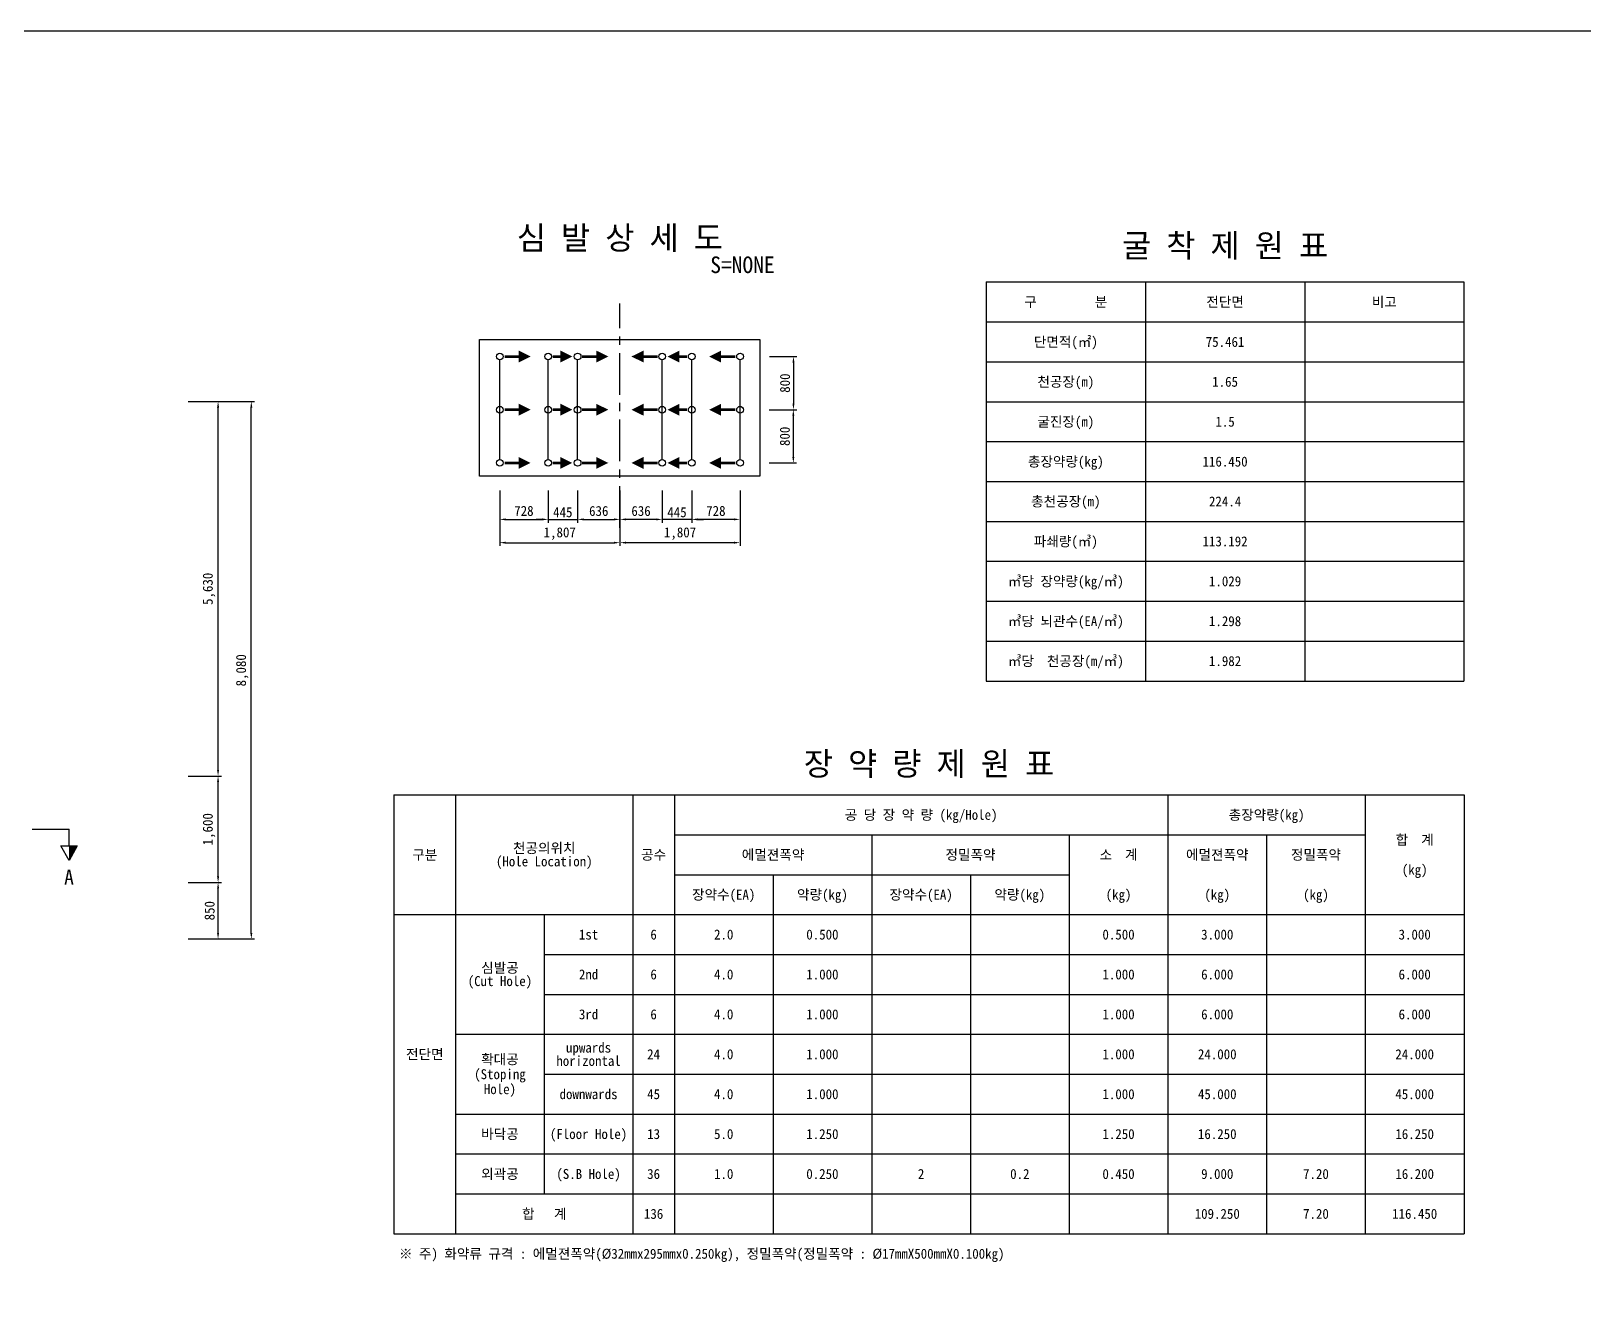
# Model space of a CAD drawing. Header units: millimetres. Extents: x -38550 to 41050, y -8927 to 31237.
# Drawn here: x -22907 to 454, y 9831 to 28700 of the extents above; entities that cross this region are included whole.
import ezdxf
from ezdxf.enums import TextEntityAlignment as Align

# ---------------------------------------------------------------- set-up
doc = ezdxf.new("R2010")
doc.units = ezdxf.units.MM
doc.header["$LTSCALE"] = 500
doc.header["$PDMODE"] = 1
doc.linetypes.add('A-CENTR01', pattern=[2, 1.25, -0.25, 0.25, -0.25])
for name, color, linetype in [('CS-BLST', 4, 'Continuous'), ('CS-BLST-LIN1', 2, 'Continuous'), ('CS-BLST-TEX1', 6, 'Continuous'), ('CS-CNTL', 1, 'A-CENTR01'), ('CS-DIMS', 1, 'Continuous'), ('CS-MISC', 2, 'Continuous'), ('CS-SYMB', 2, 'Continuous'), ('CS-TABL-LIN1', 4, 'Continuous'), ('CS-TABL-LIN2', 1, 'Continuous'), ('CS-TABL-TEX1', 6, 'Continuous'), ('CS-TABL-TEX2', 3, 'Continuous'), ('CS-TEX1', 6, 'Continuous'), ('CS-TEXT', 3, 'Continuous'), ('CX-PAPR', 2, 'Continuous')]:
    doc.layers.add(name, color=color, linetype=linetype)
doc.styles.get("Standard").update_dxf_attribs({"font": ''})
doc.styles.add('굴림체', font='')
doc.styles.get('Standard').set_extended_font_data('GulimChe')
doc.styles.get('굴림체').set_extended_font_data('GulimChe')
doc.dimstyles.new('DIM01-50', dxfattribs={"dimscale": 50, "dimtxt": 3, "dimasz": 1.8, "dimexe": 1, "dimexo": 1, "dimgap": 1, "dimtad": 1, "dimdec": 0, "dimzin": 9, "dimdsep": 46, "dimlunit": 6, "dimtxsty": '굴림체', "dimcen": 2.5, "dimclrt": 3, "dimadec": 4, "dimazin": 0, "dimtfac": 1, "dimtdec": 0, "dimtmove": 2, "dimatfit": 3, "dimfxl": 1, "dimtolj": 1, "dimtzin": 0, "dimarcsym": 0})

# ---------------------------------------------------------------- blocks, each defined once
blk = doc.blocks.new('*D117')
at = {"layer": 'CS-DIMS', "color": 0, "lineweight": -2, "transparency": 16777216}
for p, q in [((-11801, 23006), (-11390, 23006)), ((-11440, 22916), (-11440, 22296)), ((-11803, 22206), (-11390, 22206))]:
    blk.add_line(p, q, dxfattribs=at)
at = {"layer": 'CS-DIMS', "color": 0, "transparency": 16777216}
for points in [[(-11455, 22916), (-11425, 22916), (-11440, 23006)], [(-11455, 22296), (-11425, 22296), (-11440, 22206)]]:
    blk.add_solid(points, dxfattribs=at)
at = {"layer": 'Defpoints', "color": 0, "transparency": 16777216}
for p in [(-11851, 23006), (-11853, 22206), (-11440, 22206)]:
    blk.add_point(p, dxfattribs=at)
at = {"layer": 'CS-DIMS', "color": 3, "transparency": 16777216, "insert": (-11567, 22606), "char_height": 150, "attachment_point": 5, "rotation": 90, "style": '굴림체'}
blk.add_mtext('\\A1;800', dxfattribs=at)
blk = doc.blocks.new('*D118')
at = {"layer": 'CS-DIMS', "color": 0, "lineweight": -2, "transparency": 16777216}
for p, q in [((-11799, 23806), (-11388, 23806)), ((-11438, 23716), (-11438, 23096)), ((-11801, 23006), (-11388, 23006))]:
    blk.add_line(p, q, dxfattribs=at)
at = {"layer": 'CS-DIMS', "color": 0, "transparency": 16777216}
for points in [[(-11453, 23716), (-11423, 23716), (-11438, 23806)], [(-11453, 23096), (-11423, 23096), (-11438, 23006)]]:
    blk.add_solid(points, dxfattribs=at)
at = {"layer": 'Defpoints', "color": 0, "transparency": 16777216}
for p in [(-11849, 23806), (-11851, 23006), (-11438, 23006)]:
    blk.add_point(p, dxfattribs=at)
at = {"layer": 'CS-DIMS', "color": 3, "transparency": 16777216, "insert": (-11565, 23406), "char_height": 150, "attachment_point": 5, "rotation": 90, "style": '굴림체'}
blk.add_mtext('\\A1;800', dxfattribs=at)
blk = doc.blocks.new('*D119')
at = {"layer": 'CS-DIMS', "color": 0, "lineweight": -2, "transparency": 16777216}
for p, q in [((-14685, 21792), (-14685, 21307)), ((-14049, 21792), (-14049, 21307)), ((-14595, 21357), (-14139, 21357))]:
    blk.add_line(p, q, dxfattribs=at)
at = {"layer": 'CS-DIMS', "color": 0, "transparency": 16777216}
for points in [[(-14595, 21372), (-14595, 21342), (-14685, 21357)], [(-14139, 21372), (-14139, 21342), (-14049, 21357)]]:
    blk.add_solid(points, dxfattribs=at)
at = {"layer": 'Defpoints', "color": 0, "transparency": 16777216}
for p in [(-14685, 21842), (-14049, 21842), (-14049, 21357)]:
    blk.add_point(p, dxfattribs=at)
at = {"layer": 'CS-DIMS', "color": 3, "transparency": 16777216, "insert": (-14367, 21483), "char_height": 150, "attachment_point": 5, "style": '굴림체'}
blk.add_mtext('\\A1;636', dxfattribs=at)
blk = doc.blocks.new('*D120')
at = {"layer": 'CS-DIMS', "color": 0, "lineweight": -2, "transparency": 16777216}
for p, q in [((-15129, 21792), (-15129, 21307)), ((-14685, 21792), (-14685, 21307)), ((-15219, 21357), (-15309, 21357)), ((-15129, 21357), (-14685, 21357)), ((-14595, 21357), (-14505, 21357))]:
    blk.add_line(p, q, dxfattribs=at)
at = {"layer": 'CS-DIMS', "color": 0, "transparency": 16777216}
for points in [[(-15219, 21372), (-15219, 21342), (-15129, 21357)], [(-14595, 21372), (-14595, 21342), (-14685, 21357)]]:
    blk.add_solid(points, dxfattribs=at)
at = {"layer": 'Defpoints', "color": 0, "transparency": 16777216}
for p in [(-15129, 21842), (-14685, 21842), (-14685, 21357)]:
    blk.add_point(p, dxfattribs=at)
at = {"layer": 'CS-DIMS', "color": 3, "transparency": 16777216, "insert": (-14908, 21464), "char_height": 150, "attachment_point": 5, "style": '굴림체'}
blk.add_mtext('\\A1;445', dxfattribs=at)
blk = doc.blocks.new('*D121')
at = {"layer": 'CS-DIMS', "color": 0, "lineweight": -2, "transparency": 16777216}
for p, q in [((-15857, 21792), (-15857, 21307)), ((-15129, 21792), (-15129, 21307)), ((-15767, 21357), (-15219, 21357))]:
    blk.add_line(p, q, dxfattribs=at)
at = {"layer": 'CS-DIMS', "color": 0, "transparency": 16777216}
for points in [[(-15767, 21372), (-15767, 21342), (-15857, 21357)], [(-15219, 21372), (-15219, 21342), (-15129, 21357)]]:
    blk.add_solid(points, dxfattribs=at)
at = {"layer": 'Defpoints', "color": 0, "transparency": 16777216}
for p in [(-15857, 21842), (-15129, 21842), (-15129, 21357)]:
    blk.add_point(p, dxfattribs=at)
at = {"layer": 'CS-DIMS', "color": 3, "transparency": 16777216, "insert": (-15493, 21484), "char_height": 150, "attachment_point": 5, "style": '굴림체'}
blk.add_mtext('\\A1;728', dxfattribs=at)
blk = doc.blocks.new('*D122')
at = {"layer": 'CS-DIMS', "color": 0, "lineweight": -2, "transparency": 16777216}
for p, q in [((-15857, 21792), (-15857, 20957)), ((-14050, 21792), (-14050, 20957)), ((-15767, 21007), (-14140, 21007))]:
    blk.add_line(p, q, dxfattribs=at)
at = {"layer": 'CS-DIMS', "color": 0, "transparency": 16777216}
for points in [[(-15767, 21022), (-15767, 20992), (-15857, 21007)], [(-14140, 21022), (-14140, 20992), (-14050, 21007)]]:
    blk.add_solid(points, dxfattribs=at)
at = {"layer": 'Defpoints', "color": 0, "transparency": 16777216}
for p in [(-15857, 21842), (-14050, 21842), (-14050, 21007)]:
    blk.add_point(p, dxfattribs=at)
at = {"layer": 'CS-DIMS', "color": 3, "transparency": 16777216, "insert": (-14954, 21143), "char_height": 150, "attachment_point": 5, "style": '굴림체'}
blk.add_mtext('\\A1;1,807', dxfattribs=at)
blk = doc.blocks.new('SECB_L1')
at = {"layer": 'CS-SYMB'}
for p in [(-11.1, 4.99), (0, 0)]:
    blk.add_line(p, (-11.1, 0), dxfattribs=at)
blk.add_lwpolyline([(-11.1, 9.41), (-8.6, 4.99), (-13.6, 4.99)], close=True, dxfattribs=at)
blk.add_solid([(-11.1, 9.41), (-11.1, 9.41), (-11.1, 4.99), (-13.6, 4.99)], dxfattribs=at)
at = {"layer": 'CS-TEX1', "style": '굴림체', "flags": 4}
for tag, rotation in [('A_090', 270), ('A_270', 90), ('A_180', 180)]:
    blk.add_attdef(tag, text='', height=5, rotation=rotation, dxfattribs=at).set_placement((-10.79, 14), align=Align.MIDDLE)
blk.add_attdef('A_000', text='', height=4.5, dxfattribs=at).set_placement((-11.1, 14.41), align=Align.MIDDLE)
blk = doc.blocks.new('*D92')
at = {"layer": 'CS-DIMS', "color": 0, "lineweight": -2, "transparency": 16777216}
for p, q in [((-20544, 15898), (-20044, 15898)), ((-20094, 15138), (-20094, 15808)), ((-20544, 15048), (-20044, 15048))]:
    blk.add_line(p, q, dxfattribs=at)
at = {"layer": 'CS-DIMS', "color": 0, "transparency": 16777216}
for points in [[(-20109, 15808), (-20079, 15808), (-20094, 15898)], [(-20109, 15138), (-20079, 15138), (-20094, 15048)]]:
    blk.add_solid(points, dxfattribs=at)
at = {"layer": 'Defpoints', "color": 0, "transparency": 16777216}
for p in [(-20594, 15898), (-20094, 15898), (-20594, 15048)]:
    blk.add_point(p, dxfattribs=at)
at = {"layer": 'CS-DIMS', "color": 3, "transparency": 16777216, "insert": (-20221, 15473), "char_height": 150, "attachment_point": 5, "rotation": 90, "style": '굴림체'}
blk.add_mtext('\\A1;850', dxfattribs=at)
blk = doc.blocks.new('*D93')
at = {"layer": 'CS-DIMS', "color": 0, "lineweight": -2, "transparency": 16777216}
for p, q in [((-20044, 23128), (-19544, 23128)), ((-19594, 15138), (-19594, 23038)), ((-20044, 15048), (-19544, 15048))]:
    blk.add_line(p, q, dxfattribs=at)
at = {"layer": 'CS-DIMS', "color": 0, "transparency": 16777216}
for points in [[(-19609, 23038), (-19579, 23038), (-19594, 23128)], [(-19609, 15138), (-19579, 15138), (-19594, 15048)]]:
    blk.add_solid(points, dxfattribs=at)
at = {"layer": 'Defpoints', "color": 0, "transparency": 16777216}
for p in [(-20094, 23128), (-19594, 23128), (-20094, 15048)]:
    blk.add_point(p, dxfattribs=at)
at = {"layer": 'CS-DIMS', "color": 3, "transparency": 16777216, "insert": (-19730, 19088), "char_height": 150, "attachment_point": 5, "rotation": 90, "style": '굴림체'}
blk.add_mtext('\\A1;8,080', dxfattribs=at)
blk = doc.blocks.new('*D94')
at = {"layer": 'CS-DIMS', "color": 0, "lineweight": -2, "transparency": 16777216}
for p, q in [((-20544, 17498), (-20044, 17498)), ((-20094, 15988), (-20094, 17408)), ((-20544, 15898), (-20044, 15898))]:
    blk.add_line(p, q, dxfattribs=at)
at = {"layer": 'CS-DIMS', "color": 0, "transparency": 16777216}
for points in [[(-20109, 17408), (-20079, 17408), (-20094, 17498)], [(-20109, 15988), (-20079, 15988), (-20094, 15898)]]:
    blk.add_solid(points, dxfattribs=at)
at = {"layer": 'Defpoints', "color": 0, "transparency": 16777216}
for p in [(-20594, 17498), (-20094, 17498), (-20594, 15898)]:
    blk.add_point(p, dxfattribs=at)
at = {"layer": 'CS-DIMS', "color": 3, "transparency": 16777216, "insert": (-20230, 16698), "char_height": 150, "attachment_point": 5, "rotation": 90, "style": '굴림체'}
blk.add_mtext('\\A1;1,600', dxfattribs=at)
blk = doc.blocks.new('*D95')
at = {"layer": 'CS-DIMS', "color": 0, "lineweight": -2, "transparency": 16777216}
for p, q in [((-20544, 23128), (-20044, 23128)), ((-20094, 17588), (-20094, 23038)), ((-20544, 17498), (-20044, 17498))]:
    blk.add_line(p, q, dxfattribs=at)
at = {"layer": 'CS-DIMS', "color": 0, "transparency": 16777216}
for points in [[(-20109, 23038), (-20079, 23038), (-20094, 23128)], [(-20109, 17588), (-20079, 17588), (-20094, 17498)]]:
    blk.add_solid(points, dxfattribs=at)
at = {"layer": 'Defpoints', "color": 0, "transparency": 16777216}
for p in [(-20594, 23128), (-20094, 23128), (-20594, 17498)]:
    blk.add_point(p, dxfattribs=at)
at = {"layer": 'CS-DIMS', "color": 3, "transparency": 16777216, "insert": (-20230, 20313), "char_height": 150, "attachment_point": 5, "rotation": 90, "style": '굴림체'}
blk.add_mtext('\\A1;5,630', dxfattribs=at)
blk = doc.blocks.new('*D103')
at = {"layer": 'CS-DIMS', "color": 0, "lineweight": -2, "transparency": 16777216}
for p, q in [((-14049, 21792), (-14049, 21307)), ((-13413, 21792), (-13413, 21307)), ((-13503, 21357), (-13959, 21357))]:
    blk.add_line(p, q, dxfattribs=at)
at = {"layer": 'CS-DIMS', "color": 0, "transparency": 16777216}
for points in [[(-13959, 21372), (-13959, 21342), (-14049, 21357)], [(-13503, 21372), (-13503, 21342), (-13413, 21357)]]:
    blk.add_solid(points, dxfattribs=at)
at = {"layer": 'Defpoints', "color": 0, "transparency": 16777216}
for p in [(-14049, 21842), (-13413, 21842), (-14049, 21357)]:
    blk.add_point(p, dxfattribs=at)
at = {"layer": 'CS-DIMS', "color": 3, "transparency": 16777216, "insert": (-13731, 21483), "char_height": 150, "attachment_point": 5, "style": '굴림체'}
blk.add_mtext('\\A1;636', dxfattribs=at)
blk = doc.blocks.new('*D104')
at = {"layer": 'CS-DIMS', "color": 0, "lineweight": -2, "transparency": 16777216}
for p, q in [((-13413, 21792), (-13413, 21307)), ((-12969, 21792), (-12969, 21307)), ((-13503, 21357), (-13593, 21357)), ((-12969, 21357), (-13413, 21357)), ((-12879, 21357), (-12789, 21357))]:
    blk.add_line(p, q, dxfattribs=at)
at = {"layer": 'CS-DIMS', "color": 0, "transparency": 16777216}
for points in [[(-13503, 21372), (-13503, 21342), (-13413, 21357)], [(-12879, 21372), (-12879, 21342), (-12969, 21357)]]:
    blk.add_solid(points, dxfattribs=at)
at = {"layer": 'Defpoints', "color": 0, "transparency": 16777216}
for p in [(-13413, 21842), (-12969, 21842), (-13413, 21357)]:
    blk.add_point(p, dxfattribs=at)
at = {"layer": 'CS-DIMS', "color": 3, "transparency": 16777216, "insert": (-13190, 21464), "char_height": 150, "attachment_point": 5, "style": '굴림체'}
blk.add_mtext('\\A1;445', dxfattribs=at)
blk = doc.blocks.new('*D105')
at = {"layer": 'CS-DIMS', "color": 0, "lineweight": -2, "transparency": 16777216}
for p, q in [((-12969, 21792), (-12969, 21307)), ((-12241, 21792), (-12241, 21307)), ((-12331, 21357), (-12879, 21357))]:
    blk.add_line(p, q, dxfattribs=at)
at = {"layer": 'CS-DIMS', "color": 0, "transparency": 16777216}
for points in [[(-12879, 21372), (-12879, 21342), (-12969, 21357)], [(-12331, 21372), (-12331, 21342), (-12241, 21357)]]:
    blk.add_solid(points, dxfattribs=at)
at = {"layer": 'Defpoints', "color": 0, "transparency": 16777216}
for p in [(-12969, 21842), (-12241, 21842), (-12969, 21357)]:
    blk.add_point(p, dxfattribs=at)
at = {"layer": 'CS-DIMS', "color": 3, "transparency": 16777216, "insert": (-12605, 21484), "char_height": 150, "attachment_point": 5, "style": '굴림체'}
blk.add_mtext('\\A1;728', dxfattribs=at)
blk = doc.blocks.new('*D106')
at = {"layer": 'CS-DIMS', "color": 0, "lineweight": -2, "transparency": 16777216}
for p, q in [((-14048, 21792), (-14048, 20957)), ((-12241, 21792), (-12241, 20957)), ((-12331, 21007), (-13958, 21007))]:
    blk.add_line(p, q, dxfattribs=at)
at = {"layer": 'CS-DIMS', "color": 0, "transparency": 16777216}
for points in [[(-13958, 21022), (-13958, 20992), (-14048, 21007)], [(-12331, 21022), (-12331, 20992), (-12241, 21007)]]:
    blk.add_solid(points, dxfattribs=at)
at = {"layer": 'Defpoints', "color": 0, "transparency": 16777216}
for p in [(-14048, 21842), (-12241, 21842), (-14048, 21007)]:
    blk.add_point(p, dxfattribs=at)
at = {"layer": 'CS-DIMS', "color": 3, "transparency": 16777216, "insert": (-13144, 21143), "char_height": 150, "attachment_point": 5, "style": '굴림체'}
blk.add_mtext('\\A1;1,807', dxfattribs=at)

msp = doc.modelspace()

# ---------------------------------------------------------------- linework, layer by layer
at = {"layer": 'CS-BLST'}
for centre in [(-15856.2, 23806.3), (-15129.3, 23806.3), (-14684.6, 23806.3), (-13413.5, 23806.3), (-12968.7, 23806.3), (-12241.9, 23806.3), (-15856.2, 23006.3), (-15129.3, 23006.3), (-14684.6, 23006.3), (-13413.5, 23006.3), (-12968.7, 23006.3), (-12241.9, 23006.3), (-15856.2, 22206.3), (-15129.3, 22206.3), (-14684.6, 22206.3), (-13413.5, 22206.3), (-12968.7, 22206.3), (-12241.9, 22206.3)]:
    msp.add_circle(centre, 50, dxfattribs=at)
at = {"layer": 'CS-BLST-LIN1'}
for points in [[(-15856.2, 22256.3), (-15856.2, 23756.3)], [(-15129.3, 22256.3), (-15129.3, 23756.3)], [(-14684.6, 22256.3), (-14684.6, 23756.3)], [(-13413.5, 22256.3), (-13413.5, 23756.3)], [(-12968.7, 22256.3), (-12968.7, 23756.3)], [(-12241.9, 22256.3), (-12241.9, 23756.3)]]:
    msp.add_lwpolyline(points, dxfattribs=at)
at = {"layer": 'CS-CNTL'}
msp.add_line((-14049, 21232.3), (-14049, 24603.3), dxfattribs=at)
at = {"layer": 'CS-MISC'}
msp.add_lwpolyline([(-16161.8, 24064.4), (-11946, 24064.4), (-11946, 22009.5), (-16161.8, 22009.5)], close=True, dxfattribs=at)
at = {"layer": 'CS-SYMB'}
for points in [[(-15391.7, 23806.3, 0, 180, 0), (-15571.7, 23806.3, 180, 180, 0)], [(-14765, 23806.3, 0, 180, 0), (-14945, 23806.3, 180, 180, 0)], [(-14222.8, 23806.3, 0, 180, 0), (-14405.5, 23806.3, 180, 180, 0)], [(-13875.3, 23806.3, 0, 180, 0), (-13692.6, 23806.3, 180, 180, 0)], [(-13333.1, 23806.3, 0, 180, 0), (-13153.1, 23806.3, 180, 180, 0)], [(-12706.4, 23806.3, 0, 180, 0), (-12526.4, 23806.3, 180, 180, 0)], [(-15391.7, 23006.3, 0, 180, 0), (-15571.7, 23006.3, 180, 180, 0)], [(-14765, 23006.3, 0, 180, 0), (-14945, 23006.3, 180, 180, 0)], [(-14222.8, 23006.3, 0, 180, 0), (-14405.5, 23006.3, 180, 180, 0)], [(-13875.3, 23006.3, 0, 180, 0), (-13692.6, 23006.3, 180, 180, 0)], [(-13333.1, 23006.3, 0, 180, 0), (-13153.1, 23006.3, 180, 180, 0)], [(-12706.4, 23006.3, 0, 180, 0), (-12526.4, 23006.3, 180, 180, 0)], [(-15391.7, 22206.3, 0, 180, 0), (-15571.7, 22206.3, 180, 180, 0)], [(-14765, 22206.3, 0, 180, 0), (-14945, 22206.3, 180, 180, 0)], [(-14222.8, 22206.3, 0, 180, 0), (-14405.5, 22206.3, 180, 180, 0)], [(-13875.3, 22206.3, 0, 180, 0), (-13692.6, 22206.3, 180, 180, 0)], [(-13333.1, 22206.3, 0, 180, 0), (-13153.1, 22206.3, 180, 180, 0)], [(-12706.4, 22206.3, 0, 180, 0), (-12526.4, 22206.3, 180, 180, 0)]]:
    msp.add_lwpolyline(points, format="xyseb", dxfattribs=at)
at = {"layer": 'CS-SYMB', "const_width": 40}
for points in [[(-15783.4, 23806.3), (-15476.9, 23806.3)], [(-15058.6, 23806.3), (-14850.1, 23806.3)], [(-14619.7, 23806.3), (-14308, 23806.3)], [(-13478.4, 23806.3), (-13790.1, 23806.3)], [(-13039.5, 23806.3), (-13248, 23806.3)], [(-12314.7, 23806.3), (-12621.2, 23806.3)], [(-15783.4, 23006.3), (-15476.9, 23006.3)], [(-15058.6, 23006.3), (-14850.1, 23006.3)], [(-14619.7, 23006.3), (-14308, 23006.3)], [(-13478.4, 23006.3), (-13790.1, 23006.3)], [(-13039.5, 23006.3), (-13248, 23006.3)], [(-12314.7, 23006.3), (-12621.2, 23006.3)], [(-15783.4, 22206.3), (-15476.9, 22206.3)], [(-15058.6, 22206.3), (-14850.1, 22206.3)], [(-14619.7, 22206.3), (-14308, 22206.3)], [(-13478.4, 22206.3), (-13790.1, 22206.3)], [(-13039.5, 22206.3), (-13248, 22206.3)], [(-12314.7, 22206.3), (-12621.2, 22206.3)]]:
    msp.add_lwpolyline(points, dxfattribs=at)
at = {"layer": 'CS-TABL-LIN1'}
for p, q in [((-8538.6, 24926.8), (-8538.6, 18926.8)), ((-8538.6, 24926.8), (-1350.6, 24926.8)), ((-6142.6, 24926.8), (-6142.6, 18926.8)), ((-1350.6, 24926.8), (-1350.6, 18926.8)), ((-8538.6, 24326.8), (-1350.6, 24326.8)), ((-8538.6, 18926.8), (-1350.6, 18926.8)), ((-17447.9, 17214.6), (-17447.9, 10614.6)), ((-17447.9, 17214.6), (-1349.9, 17214.6)), ((-13853.9, 17214.6), (-13853.9, 10614.6)), ((-1349.9, 17214.6), (-1349.9, 10614.6)), ((-17447.9, 15414.6), (-1349.9, 15414.6)), ((-17447.9, 10614.6), (-1349.9, 10614.6))]:
    msp.add_line(p, q, dxfattribs=at)
at = {"layer": 'CS-TABL-LIN2'}
for p, q in [((-3746.6, 24926.8), (-3746.6, 18926.8)), ((-8538.6, 23726.8), (-1350.6, 23726.8)), ((-8538.6, 23126.8), (-1350.6, 23126.8)), ((-8538.6, 22526.8), (-1350.6, 22526.8)), ((-8538.6, 21926.8), (-1350.6, 21926.8)), ((-8538.6, 21326.8), (-1350.6, 21326.8)), ((-8538.6, 20726.8), (-1350.6, 20726.8)), ((-8538.6, 20126.8), (-1350.6, 20126.8)), ((-8538.6, 19526.8), (-1350.6, 19526.8)), ((-16519.9, 17214.6), (-16519.9, 10614.6)), ((-13229.9, 17214.6), (-13229.9, 10614.6)), ((-5804.9, 17214.6), (-5804.9, 10614.6)), ((-2834.9, 17214.6), (-2834.9, 10614.6)), ((-13229.9, 16614.6), (-2834.9, 16614.6)), ((-10259.9, 16614.6), (-10259.9, 10614.6)), ((-7289.9, 16614.6), (-7289.9, 10614.6)), ((-4319.9, 16614.6), (-4319.9, 10614.6)), ((-13229.9, 16014.6), (-7289.9, 16014.6)), ((-11744.9, 16014.6), (-11744.9, 10614.6)), ((-8774.9, 16014.6), (-8774.9, 10614.6)), ((-15186.9, 15414.6), (-15186.9, 11214.6)), ((-15186.9, 14814.6), (-1349.9, 14814.6)), ((-15186.9, 14214.6), (-1349.9, 14214.6)), ((-16519.9, 13614.6), (-1349.9, 13614.6)), ((-15186.9, 13014.6), (-1349.9, 13014.6)), ((-16519.9, 12414.6), (-1349.9, 12414.6)), ((-16519.9, 11814.6), (-1349.9, 11814.6)), ((-16519.9, 11214.6), (-1349.9, 11214.6))]:
    msp.add_line(p, q, dxfattribs=at)
at = {"layer": 'CX-PAPR'}
msp.add_lwpolyline([(-38550, 2900), (1250, 2900), (1250, 28700), (-38550, 28700)], close=True, dxfattribs=at)

# ---------------------------------------------------------------- block references
at = {"layer": 'CS-SYMB'}
ref = msp.add_blockref('SECB_L1', (-22891.6, 16698.5), dxfattribs=dict(at, xscale=50, yscale=50, zscale=50, rotation=180))
ref.add_attrib('A_000', 'A', dxfattribs={"layer": 'CS-BLST-TEX1', "height": 225, "style": '굴림체', "flags": 4}).set_placement((-22336.7, 15978.1), align=Align.MIDDLE)

# ---------------------------------------------------------------- texts
at = {"layer": 'CS-TABL-TEX1'}
for s, p in [('구         분', (-7340.6, 24626.8)), ('전단면', (-4944.6, 24626.8)), ('비고', (-2548.6, 24626.8)), ('단면적(㎡)', (-7340.6, 24026.8)), ('천공장(m)', (-7340.6, 23426.8)), ('굴진장(m)', (-7340.6, 22826.8)), ('총장약량(kg)', (-7340.6, 22226.8)), ('총천공장(m)', (-7340.6, 21626.8)), ('파쇄량(㎥)', (-7340.6, 21026.8)), ('㎥당 장약량(kg/㎥)', (-7340.6, 20426.8)), ('㎥당 뇌관수(EA/㎥)', (-7340.6, 19826.8)), ('㎥당  천공장(m/㎥)', (-7340.6, 19226.8)), ('공 당 장 약 량 (kg/Hole)', (-9517.4, 16914.6)), ('총장약량(kg)', (-4319.9, 16914.6)), ('합  계', (-2092.4, 16539.6)), ('구분', (-16983.9, 16314.6)), ('천공의위치', (-15186.9, 16414.6)), ('공수', (-13541.9, 16314.6)), ('에멀젼폭약', (-11744.9, 16314.6)), ('정밀폭약', (-8774.9, 16314.6)), ('소  계', (-6547.4, 16314.6)), ('에멀젼폭약', (-5062.4, 16314.6)), ('정밀폭약', (-3577.4, 16314.6)), ('(Hole Location)', (-15186.9, 16214.6)), ('(kg)', (-2092.4, 16089.6)), ('장약수(EA)', (-12487.4, 15714.6)), ('약량(kg)', (-11002.4, 15714.6)), ('장약수(EA)', (-9517.4, 15714.6)), ('약량(kg)', (-8032.4, 15714.6)), ('(kg)', (-6547.4, 15714.6)), ('(kg)', (-5062.4, 15714.6)), ('(kg)', (-3577.4, 15714.6)), ('1st', (-14520.4, 15114.6)), ('(Cut Hole)', (-15853.4, 14414.6)), ('심발공', (-15853.4, 14614.6)), ('2nd', (-14520.4, 14514.6)), ('3rd', (-14520.4, 13914.6)), ('전단면', (-16983.9, 13314.6)), ('확대공', (-15853.4, 13239.6)), ('upwards', (-14520.4, 13414.6)), ('(Stoping', (-15853.4, 13014.6)), ('horizontal', (-14520.4, 13214.6)), ('Hole)', (-15853.4, 12789.6)), ('downwards', (-14520.4, 12714.6)), ('바닥공', (-15853.4, 12114.6)), ('(Floor Hole)', (-14520.4, 12114.6)), ('외곽공', (-15853.4, 11514.6)), ('(S.B Hole)', (-14520.4, 11514.6)), ('합   계', (-15186.9, 10914.6))]:
    msp.add_text(s, height=150, dxfattribs=at).set_placement(p, align=Align.MIDDLE_CENTER)
at = {"layer": 'CS-TABL-TEX2', "style": '굴림체'}
for s, p in [('75.461', (-4944.6, 24026.8)), ('1.65', (-4944.6, 23426.8)), ('1.5', (-4944.6, 22826.8)), ('116.450', (-4944.6, 22226.8)), ('224.4', (-4944.6, 21626.8)), ('113.192', (-4944.6, 21026.8)), ('1.029', (-4944.6, 20426.8)), ('1.298', (-4944.6, 19826.8)), ('1.982', (-4944.6, 19226.8)), ('6', (-13541.9, 15114.6)), ('2.0', (-12487.4, 15114.6)), ('0.500', (-11002.4, 15114.6)), ('0.500', (-6547.4, 15114.6)), ('3.000', (-5062.4, 15114.6)), ('3.000', (-2092.4, 15114.6)), ('6', (-13541.9, 14514.6)), ('4.0', (-12487.4, 14514.6)), ('1.000', (-11002.4, 14514.6)), ('1.000', (-6547.4, 14514.6)), ('6.000', (-5062.4, 14514.6)), ('6.000', (-2092.4, 14514.6)), ('6', (-13541.9, 13914.6)), ('4.0', (-12487.4, 13914.6)), ('1.000', (-11002.4, 13914.6)), ('1.000', (-6547.4, 13914.6)), ('6.000', (-5062.4, 13914.6)), ('6.000', (-2092.4, 13914.6)), ('24', (-13541.9, 13314.6)), ('4.0', (-12487.4, 13314.6)), ('1.000', (-11002.4, 13314.6)), ('1.000', (-6547.4, 13314.6)), ('24.000', (-5062.4, 13314.6)), ('24.000', (-2092.4, 13314.6)), ('45', (-13541.9, 12714.6)), ('4.0', (-12487.4, 12714.6)), ('1.000', (-11002.4, 12714.6)), ('1.000', (-6547.4, 12714.6)), ('45.000', (-5062.4, 12714.6)), ('45.000', (-2092.4, 12714.6)), ('13', (-13541.9, 12114.6)), ('5.0', (-12487.4, 12114.6)), ('1.250', (-11002.4, 12114.6)), ('1.250', (-6547.4, 12114.6)), ('16.250', (-5062.4, 12114.6)), ('16.250', (-2092.4, 12114.6)), ('36', (-13541.9, 11514.6)), ('1.0', (-12487.4, 11514.6)), ('0.250', (-11002.4, 11514.6)), ('2', (-9517.4, 11514.6)), ('0.2', (-8032.4, 11514.6)), ('0.450', (-6547.4, 11514.6)), ('9.000', (-5062.4, 11514.6)), ('7.20', (-3577.4, 11514.6)), ('16.200', (-2092.4, 11514.6)), ('136', (-13541.9, 10914.6)), ('109.250', (-5062.4, 10914.6)), ('7.20', (-3577.4, 10914.6)), ('116.450', (-2092.4, 10914.6))]:
    msp.add_text(s, height=150, dxfattribs=at).set_placement(p, align=Align.MIDDLE_CENTER)
msp.add_text('※ 주) 화약류 규격 : 에멀젼폭약(Ø32mmx295mmx0.250kg), 정밀폭약(정밀폭약 : Ø17mmX500mmX0.100kg)', height=150, dxfattribs=at).set_placement((-17372.9, 10314.6), align=Align.MIDDLE_LEFT)
at = {"layer": 'CS-TEX1', "style": '굴림체'}
for s, p in [('심 발 상 세 도', (-14049, 25595.4)), ('굴 착 제 원 표', (-4944.6, 25478.9)), ('장 약 량 제 원 표', (-9398.9, 17686.7))]:
    msp.add_text(s, height=350, dxfattribs=at).set_placement(p, align=Align.MIDDLE)
at = {"layer": 'CS-TEXT', "style": '굴림체'}
msp.add_text('S=NONE', height=250, dxfattribs=at).set_placement((-12689.5, 25060.6))

# ---------------------------------------------------------------- dimensions: what is measured, and where the dimension line sits
at = {"layer": 'CS-DIMS'}
for base, p1, p2, angle, picture, middle in [((-11437.9, 23006.3), (-11848.9, 23806.3), (-11850.9, 23006.3), 90, '*D118', (-11564.6, 23406.3)), ((-20094.1, 23128.5), (-20594.1, 17498.5), (-20594.1, 23128.5), 90, '*D95', (-20230.1, 20313.5)), ((-19594.1, 23128.5), (-20094.1, 15048.5), (-20094.1, 23128.5), 90, '*D93', (-19730.1, 19088.5)), ((-11439.9, 22206.3), (-11850.9, 23006.3), (-11852.9, 22206.3), 90, '*D117', (-11566.6, 22606.3)), ((-14049.0479, 21356.7261), (-13413.4836, 21842.4456), (-14049.0479, 21842.4456), 180, '*D103', (-13731.2658, 21483.4215)), ((-14048, 21006.8), (-12240.9, 21842.4), (-14048, 21842.4), 180, '*D106', (-13144.4, 21143)), ((-12968.7, 21356.7), (-12240.9, 21842.4), (-12968.7, 21842.4), 180, '*D105', (-12604.8, 21483.6)), ((-20094.1, 17498.5), (-20594.1, 15898.5), (-20594.1, 17498.5), 90, '*D94', (-20230.2, 16698.5)), ((-20094.1, 15898.5), (-20594.1, 15048.5), (-20594.1, 15898.5), 90, '*D92', (-20220.8, 15473.5))]:
    dim = msp.add_linear_dim(base=base, p1=p1, p2=p2, angle=angle, dimstyle='DIM01-50', dxfattribs=at)
    dim.commit()
    dim.dimension.update_dxf_attribs({"geometry": picture, "text_midpoint": middle})
for base, p1, p2, picture, middle in [((-15129.3, 21356.7), (-15857.2, 21842.4), (-15129.3, 21842.4), '*D121', (-15493.3, 21483.6)), ((-14050.1, 21006.8), (-15857.2, 21842.4), (-14050.1, 21842.4), '*D122', (-14953.7, 21143)), ((-14049, 21356.7), (-14684.6, 21842.4), (-14049, 21842.4), '*D119', (-14366.8, 21483.4))]:
    dim = msp.add_linear_dim(base=base, p1=p1, p2=p2, dimstyle='DIM01-50', dxfattribs=at)
    dim.commit()
    dim.dimension.update_dxf_attribs({"geometry": picture, "text_midpoint": middle})
dim = msp.add_linear_dim(base=(-14684.6, 21356.7), p1=(-15129.3, 21842.4), p2=(-14684.6, 21842.4), dimstyle='DIM01-50', dxfattribs=at)
dim.commit()
dim.dimension.update_dxf_attribs({"geometry": '*D120', "text_midpoint": (-14908.4, 21464), "dimtype": 160})
dim = msp.add_linear_dim(base=(-13413.5, 21356.7), p1=(-12968.7, 21842.4), p2=(-13413.5, 21842.4), angle=180, dimstyle='DIM01-50', dxfattribs=at)
dim.commit()
dim.dimension.update_dxf_attribs({"geometry": '*D104', "text_midpoint": (-13189.7, 21464), "dimtype": 160})

doc.saveas('drawing.dxf')
